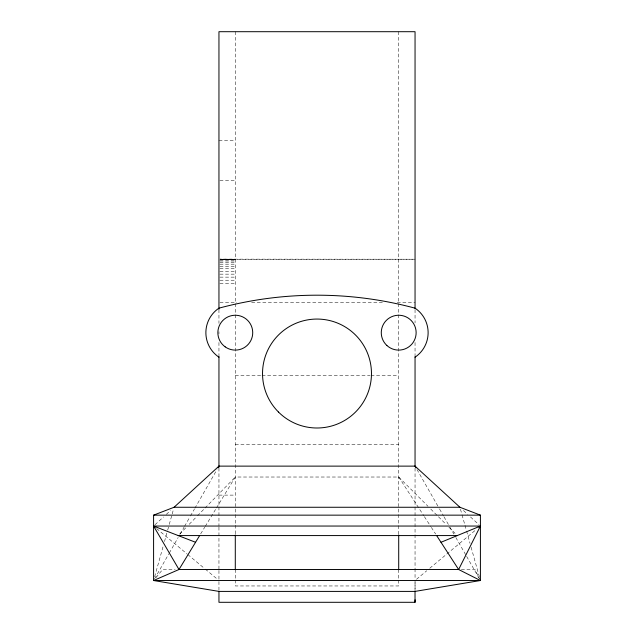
<?xml version="1.0" encoding="UTF-8"?>
<svg xmlns="http://www.w3.org/2000/svg" width="634" height="634" viewBox="0 0 634 634"><rect width="100%" height="100%" fill="white"/><g stroke="black" fill="none" stroke-linecap="round" stroke-linejoin="round"><path stroke-width="0.48" stroke-dasharray="3.17 2.38" d="M415.024 591.403L415.04 581.505M154.656 576.71L163.168 546.27M164.499 541.515L167.424 531.046M167.685 530.095L169.016 525.34M169.286 524.389L171.941 514.879M172.21 513.928L173.542 509.173M154.577 578.794L168.826 553.847M169.318 552.991L178.162 537.513M180.127 534.066L184.058 527.187M184.549 526.331L189.954 516.869M190.446 516.005L194.384 509.126M194.876 508.27L216.987 469.564M200.661 533.915L204.734 527.219M205.242 526.386L215.94 508.817M216.448 507.977L235.293 477.022L398.707 477.022L427.998 506.297M156.004 577.582L162.645 569.514L175.142 569.514M179.588 534.161L186.467 527.108M189.217 524.286L196.786 516.52M197.475 515.814L204.346 508.761M205.036 508.056L235.293 477.022M155.005 524.746L163.477 516.979M166.306 514.388L170.538 510.505M416.514 579.294L426.769 570.743M429.749 568.254L476.625 529.192M220.608 259.298L414.081 259.211M218.952 140.764L235.293 140.764M219.919 180.349L235.293 180.349M415.048 259.211L219.943 259.14L235.293 259.211M219.919 259.972L235.293 259.972M219.919 260.994L235.293 260.994M219.919 262.405L235.293 262.405M219.919 264.18L235.293 264.18M219.919 266.28L235.293 266.28M219.919 268.665L235.293 268.665M219.919 271.304L235.293 271.304M219.919 274.15L235.293 274.15M219.919 277.137L235.293 277.137M219.919 280.228L235.293 280.228M219.919 283.366L235.293 283.366M219.943 302.719L236.783 302.719M251.635 302.719L382.365 302.719M397.217 302.719L415.048 302.719M235.293 375.732L261.042 375.732M262.032 375.732L369.987 375.732M370.977 375.732L398.707 375.732M235.293 444.339L398.707 444.339M218.952 495.114L235.293 495.114M461.346 569.514L474.977 569.514L479.573 578.818M222.257 259.251L235.293 259.346M156.63 528.574L187.03 553.91M187.791 554.544L204.513 568.476M205.273 569.11L217.43 579.246M463.462 510.505L467.694 514.388M470.523 516.979L478.995 524.746M430.779 509.086L437.753 516.052M438.451 516.75L446.122 524.421M448.912 527.203L455.886 534.177M398.707 477.022L423.861 515.846M424.4 516.67L430.819 526.585M431.358 527.409L435.637 534.018M417.014 469.564L439.124 508.27M439.616 509.126L443.554 516.005M444.046 516.869L449.451 526.331M449.942 527.187L453.873 534.066M455.838 537.513L466.156 555.574M466.648 556.43L479.423 578.794M460.458 509.173L461.79 513.928M462.059 514.879L464.714 524.389M464.984 525.34L466.315 530.095M466.576 531.046L470.04 543.417M471.102 547.221L479.344 576.71M415.048 309.59L415.048 322.872M415.048 342.479L415.048 356.205M415.048 468.098L415.048 568.532M415.048 568.777L415.048 579.595M415.048 580.07L415.048 590.468M398.707 31.7L398.707 534.09M398.707 569.514L398.707 579.191M398.707 580.158L398.707 585.959L235.293 585.959L235.293 580.07M235.293 31.7L235.293 524.255M235.293 525.15L235.293 534.09M235.293 569.514L235.293 579.191M218.952 309.59L218.952 323.34M218.952 331.693L218.952 333.856M218.952 342.479L218.952 356.205M218.952 468.098L218.952 526.188M218.952 527.108L218.952 569.72M218.952 570.434L218.952 580.07M218.952 581.505L218.952 590.468"/><path stroke-width="0.95" d="M218.952 591.403L415.024 591.403L480.413 580.514L480.413 515.149L459.927 507.263L174.073 507.263L153.587 515.149L153.587 580.514L218.952 591.403L218.952 602.3L415.024 602.3L415.048 599.804M217.969 467.844L218.952 466.125L415.048 466.125L459.927 507.263M199.639 535.587L178.986 569.514L153.587 580.514L480.413 580.514L458.636 569.514L178.986 569.514L153.587 526.046L480.413 526.046L458.636 569.514L436.707 535.675M174.073 507.263L218.952 466.125M478.9 527.306L480.413 526.046L440.987 542.284M153.587 515.149L480.413 515.149M178.217 535.571L457.28 535.571M195.565 542.284L153.587 526.046L155.108 527.306M415.048 466.125L416.031 467.844M415.048 308.607L415.048 31.7L218.952 31.7L218.952 309.202M415.048 356.696L415.048 466.584M415.024 591.403L415.024 602.3M398.707 534.93L398.707 569.72M235.293 534.93L235.293 569.72M218.952 356.459L218.952 467.306M218.952 357.188A29.513 29.513 0 0 1 218.952 308.164A377.214 377.214 0 0 1 415.048 308.164A29.513 29.513 0 0 1 415.048 357.188M278.484 412.045A54.469 54.469 0 0 0 369.614 387.628A54.469 54.469 0 0 0 302.901 320.915A54.469 54.469 0 0 0 278.484 412.045M386.851 345.451A17.427 17.427 0 0 0 415.698 336.551A17.427 17.427 0 0 0 393.563 316.017A17.427 17.427 0 0 0 386.851 345.451M225.197 346.877A17.427 17.427 0 0 0 252.649 334.316A17.427 17.427 0 0 0 228.042 316.826A17.427 17.427 0 0 0 225.197 346.877"/></g></svg>
